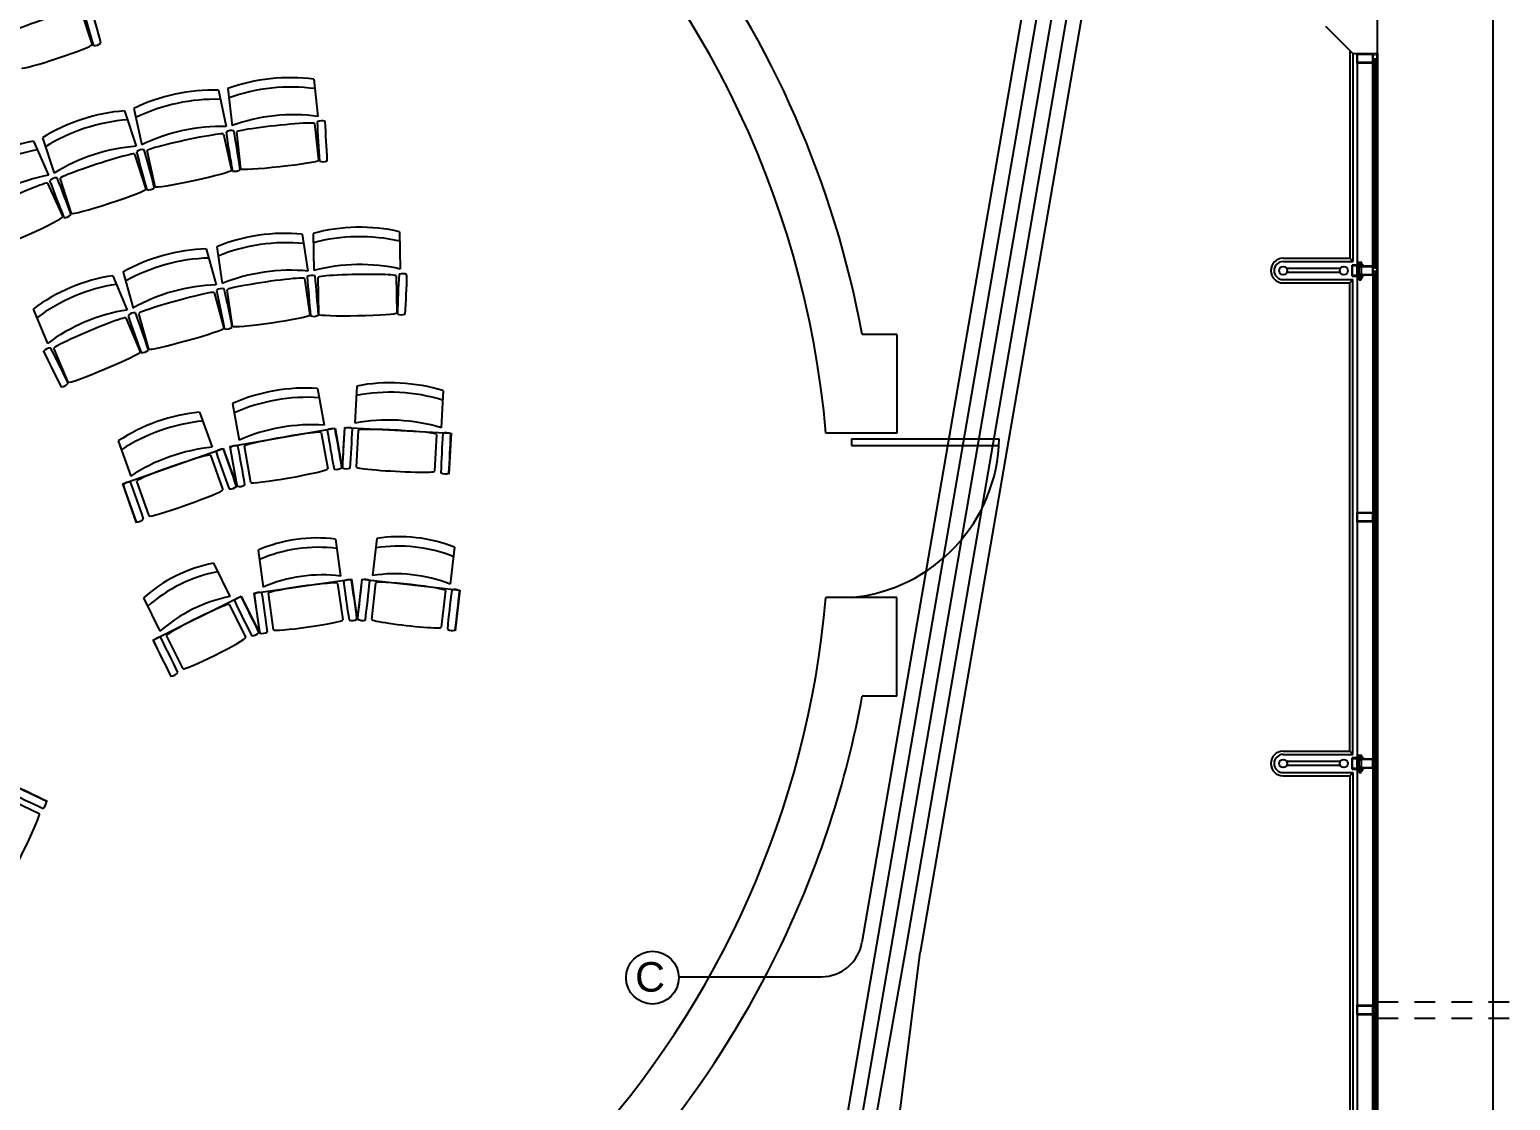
# Model space of a CAD drawing. Extents: x -1592 to 8, y 0 to 418.
# Drawn here: x -1146.07 to -1137.06, y 376.59 to 383.1 of the extents above; entities that cross this region are included whole.
import ezdxf

# ---------------------------------------------------------------- set-up
doc = ezdxf.new("R2010")
doc.units = 0
doc.header["$LTSCALE"] = 0.5
doc.header["$MEASUREMENT"] = 0
doc.linetypes.add('DASHED2', pattern=[0.375, 0.25, -0.125])
for name, color, linetype in [('4', 5, 'CONTINUOUS'), ('butacas', 1, 'CONTINUOUS'), ('edificio', 1, 'CONTINUOUS'), ('SALIDAS', 3, 'CONTINUOUS'), ('vidrio', 6, 'CONTINUOUS')]:
    doc.layers.add(name, color=color, linetype=linetype)
doc.styles.add('SANSSERIF', font='sas_____.pfb')

# ---------------------------------------------------------------- blocks, each defined once
blk = doc.blocks.new('butacas')
at = {"layer": 'butacas'}
for p, q in [((1.1915, 3.078), (1.2624, 2.8645)), ((2.6119, 2.6541), (2.6364, 2.4285)), ((2.0311, 2.5878), (2.0789, 2.366)), ((2.0896, 2.5973), (2.1141, 2.3717)), ((1.4604, 2.4616), (1.5309, 2.246)), ((1.5175, 2.4771), (1.5653, 2.2553)), ((2.6159, 2.3848), (2.6402, 2.1611)), ((0.9058, 2.2769), (0.9984, 2.0698)), ((0.961, 2.2982), (1.0316, 2.0826)), ((2.0631, 2.3204), (2.1105, 2.1005)), ((2.1678, 2.1098), (2.1435, 2.3334)), ((1.5199, 2.199), (1.5899, 1.9852)), ((1.646, 2.0004), (1.5986, 2.2203)), ((0.9923, 2.0219), (1.0841, 1.8164)), ((1.1383, 1.8374), (1.0683, 2.0512)), ((2.608, 1.7163), (2.6123, 1.4894)), ((3.1334, 1.7261), (3.1376, 1.4992)), ((2.022, 1.6349), (2.0547, 1.4104)), ((2.5418, 1.7108), (2.5746, 1.4863)), ((1.957, 1.6212), (2.0177, 1.4026)), ((1.388, 1.4586), (1.4759, 1.2494)), ((1.4508, 1.4804), (1.5116, 1.2619)), ((2.5557, 1.4419), (2.5882, 1.2193)), ((2.6423, 1.2237), (2.6381, 1.4487)), ((3.1133, 1.4575), (3.1174, 1.2326)), ((2.0046, 1.3562), (2.0649, 1.1394)), ((2.118, 1.1506), (2.0855, 1.3733)), ((0.9036, 1.2552), (0.9915, 1.046)), ((1.4687, 1.2017), (1.5558, 0.9943)), ((1.6071, 1.0121), (1.5468, 1.2288)), ((0.9644, 1.0017), (1.0769, 0.7784)), ((1.1177, 0.8103), (1.0306, 1.0177)), ((2.6351, 0.7723), (2.6747, 0.5489)), ((2.8733, 0.7869), (2.8614, 0.5603)), ((3.398, 0.7594), (3.3861, 0.5328)), ((2.1178, 0.6808), (2.1573, 0.4574)), ((1.9172, 0.628), (1.9929, 0.4141)), ((1.4219, 0.4529), (1.4975, 0.239)), ((2.101, 0.4182), (2.741, 0.5314)), ((2.6571, 0.5039), (2.6963, 0.2823)), ((2.741, 0.5314), (2.7846, 0.2853)), ((2.7977, 0.5349), (2.7846, 0.2853)), ((2.7977, 0.5349), (3.4468, 0.5009)), ((2.8725, 0.2932), (2.8843, 0.5178)), ((3.3588, 0.4929), (3.347, 0.2683)), ((3.4468, 0.5009), (3.4337, 0.2512)), ((1.4483, 0.1911), (2.0612, 0.4077)), ((1.9829, 0.3668), (2.0579, 0.1547)), ((2.0612, 0.4077), (2.1445, 0.172)), ((2.101, 0.4182), (2.1445, 0.172)), ((2.2284, 0.1996), (2.1892, 0.4211)), ((1.4483, 0.1911), (1.5317, -0.0446)), ((1.6099, -0.0037), (1.5349, 0.2084)), ((2.7429, -0.1448), (2.7751, -0.3694)), ((2.9947, -0.141), (2.9693, -0.3664)), ((2.2724, -0.2122), (2.3045, -0.4368)), ((3.4671, -0.1941), (3.4418, -0.4195)), ((2.0006, -0.2914), (2.1014, -0.4946)), ((2.2469, -0.4741), (2.8409, -0.389)), ((2.7561, -0.4138), (2.788, -0.6365)), ((2.8409, -0.389), (2.8763, -0.6365)), ((2.9042, -0.388), (2.8763, -0.6365)), ((2.9042, -0.388), (3.5005, -0.455)), ((2.9646, -0.6338), (2.9897, -0.4102)), ((1.5748, -0.5026), (1.6756, -0.7058)), ((1.6325, -0.7593), (2.17, -0.4927)), ((2.17, -0.4927), (2.2811, -0.7167)), ((2.2469, -0.4741), (2.2824, -0.7215)), ((2.3671, -0.6968), (2.3352, -0.474)), ((3.4122, -0.4577), (3.3871, -0.6813)), ((3.5005, -0.455), (3.4726, -0.7035)), ((2.0973, -0.5427), (2.1972, -0.7443)), ((1.6325, -0.7593), (1.7436, -0.9832)), ((1.8163, -0.9332), (1.7164, -0.7316)), ((0.7647, -1.6336), (0.9903, -1.7414)), ((0.7383, -1.7179), (0.9413, -1.8149))]:
    blk.add_line(p, q, dxfattribs=at)
for centre, radius, start, end in [((7.9256, 4.8868), 6.9567, 194.95619, 196.93413), ((-5.4044, 1.0783), 6.9567, 14.95619, 16.93413), ((1.2783, 2.9208), 0.0607, 262.7048, 309.18553), ((2.6592, 2.3411), 0.0607, 69.98581, 116.46653), ((9.5835, 2.667), 6.9567, 182.2372, 184.21514), ((-4.2579, 1.8868), 6.9567, 2.2372, 4.21514), ((2.1107, 2.2814), 0.0607, 75.9451, 122.42582), ((8.9637, 3.3245), 6.9567, 188.19649, 190.17443), ((-4.7219, 1.1115), 6.9567, 8.19649, 10.17443), ((1.5713, 2.1652), 0.0607, 81.90439, 128.38512), ((8.279, 3.9141), 6.9567, 194.15578, 196.13372), ((-5.1029, 0.2922), 6.9567, 14.15578, 16.13372), ((2.1312, 2.1546), 0.0607, 255.9451, 302.42582), ((2.6664, 2.2128), 0.0607, 249.98581, 296.46653), ((1.0469, 1.9935), 0.0607, 87.86369, 134.34441), ((7.5368, 4.4294), 6.9567, 200.11508, 202.09302), ((-5.3967, -0.5623), 6.9567, 20.11508, 22.09302), ((1.6049, 2.0411), 0.0607, 261.90439, 308.38512), ((1.0932, 1.8736), 0.0607, 267.86369, 314.34441), ((2.6007, 1.3998), 0.0607, 71.44592, 117.92664), ((9.5144, 1.9021), 6.9567, 183.69731, 185.67525), ((-4.3026, 0.7695), 6.9567, 3.69731, 5.67525), ((10.0745, 1.0373), 6.9567, 176.45952, 178.43746), ((3.1525, 1.4101), 0.0607, 64.20813, 110.68885), ((-3.7752, 1.6545), 6.9567, 356.45952, 358.43746), ((2.0545, 1.3201), 0.0607, 78.68371, 125.16443), ((8.8499, 2.6894), 6.9567, 190.9351, 192.91304), ((-4.7144, -0.175), 6.9567, 10.9351, 12.91304), ((1.5227, 1.1722), 0.0607, 85.9215, 132.40222), ((8.0915, 3.3868), 6.9567, 198.17289, 200.15083), ((-5.0038, -1.1637), 6.9567, 18.17289, 20.15083), ((2.6112, 1.2717), 0.0607, 251.44592, 297.92664), ((3.1468, 1.2817), 0.0607, 244.20813, 290.68885), ((2.081, 1.1944), 0.0607, 258.68371, 305.16443), ((1.0138, 0.9585), 0.0607, 93.15929, 139.64001), ((7.2512, 3.983), 6.9567, 205.41068, 207.38862), ((-5.1664, -2.1811), 6.9567, 25.41068, 27.38862), ((1.5649, 1.0508), 0.0607, 265.9215, 312.40222), ((1.071, 0.8434), 0.0607, 273.15929, 319.64001), ((2.727, 0.4673), 0.0607, 76.79074, 123.27146), ((9.5639, 1.6114), 6.9567, 189.04213, 191.02007), ((-4.0876, -0.8034), 6.9567, 9.04213, 11.02007), ((9.7383, 0.0456), 6.9567, 176.00738, 177.98533), ((2.8195, 0.473), 0.0607, 63.75599, 110.23672), ((-4.1061, 0.772), 6.9567, 356.00738, 357.98533), ((10.3374, 0.0141), 6.9567, 176.00738, 177.98533), ((3.4186, 0.4415), 0.0607, 63.75599, 110.23672), ((-3.5069, 0.7406), 6.9567, 356.00738, 357.98533), ((2.0578, 0.3422), 0.0607, 86.22956, 132.71028), ((8.6146, 2.592), 6.9567, 198.48095, 200.45889), ((-4.4561, -2.0289), 6.9567, 18.48095, 20.45889), ((2.1362, 0.3628), 0.0607, 76.79074, 123.27146), ((8.9731, 1.5069), 6.9567, 189.04213, 191.02007), ((-4.6784, -0.9079), 6.9567, 9.04213, 11.02007), ((2.7494, 0.3407), 0.0607, 256.79074, 303.27146), ((2.8127, 0.3446), 0.0607, 243.75599, 290.23672), ((1.4922, 0.1422), 0.0607, 86.22956, 132.71028), ((8.0489, 2.392), 6.9567, 198.48095, 200.45889), ((-5.0217, -2.2288), 6.9567, 18.48095, 20.45889), ((2.1585, 0.2362), 0.0607, 256.79074, 303.27146), ((3.4119, 0.3132), 0.0607, 243.75599, 290.23672), ((2.1007, 0.221), 0.0607, 266.22956, 312.71028), ((1.535, 0.021), 0.0607, 266.22956, 312.71028), ((2.8247, -0.4527), 0.0607, 74.91059, 121.39131), ((9.6955, 0.4665), 6.9567, 187.16198, 189.13992), ((-4.0278, -1.4991), 6.9567, 7.16198, 9.13992), ((9.8034, -1.2891), 6.9567, 172.59921, 174.57716), ((2.9223, -0.4512), 0.0607, 60.34782, 106.82855), ((-3.9732, 0.259), 6.9567, 352.59921, 354.57716), ((2.1746, -0.5582), 0.0607, 93.13774, 139.61846), ((8.4132, 2.4639), 6.9567, 205.38913, 207.36707), ((-4.0068, -3.6955), 6.9567, 25.38913, 27.36707), ((2.2803, -0.5306), 0.0607, 74.91059, 121.39131), ((9.1511, 0.3885), 6.9567, 187.16198, 189.13992), ((-4.5723, -1.577), 6.9567, 7.16198, 9.13992), ((10.35, -1.3506), 6.9567, 172.59921, 174.57716), ((3.4688, -0.5126), 0.0607, 60.34782, 106.82855), ((-3.4267, 0.1976), 6.9567, 352.59921, 354.57716), ((2.2317, -0.6734), 0.0607, 273.13774, 319.61846), ((2.2985, -0.6579), 0.0607, 254.91059, 301.39131), ((2.8429, -0.5799), 0.0607, 254.91059, 301.39131), ((2.9079, -0.5789), 0.0607, 240.34782, 286.82855), ((3.4545, -0.6403), 0.0607, 240.34782, 286.82855), ((1.6819, -0.8026), 0.0607, 93.13774, 139.61846), ((7.9204, 2.2196), 6.9567, 205.38913, 207.36707), ((-4.4995, -3.9399), 6.9567, 25.38913, 27.36707), ((1.739, -0.9177), 0.0607, 273.13774, 319.61846), ((3.8551, 4.5444), 6.9567, 243.47234, 245.45028), ((-2.1217, -7.9645), 6.9567, 63.47234, 65.45028), ((0.9247, -1.7378), 0.0607, 311.22095, 357.70167)]:
    blk.add_arc(centre, radius, start, end, dxfattribs=at)
for centre, major_axis, ratio, start_param, end_param in [((0.9779, 3.0071), (0.2136, 0.0709), 0.055531, 0, 3.141593), ((1.0488, 2.7936), (0.2136, 0.0709), 0.055531, 3.141593, 6.283185), ((2.3841, 2.3185), (0.6192, 0.0673), 0.547021, 1.135438, 2.006154), ((2.3903, 2.2614), (0.6192, 0.0673), 0.547021, 1.135438, 2.006154), ((1.8394, 2.2305), (0.6089, 0.1313), 0.547021, 1.135438, 2.006154), ((1.8515, 2.1743), (0.6089, 0.1313), 0.547021, 1.135438, 2.006154), ((1.3068, 2.0863), (0.592, 0.1938), 0.547021, 1.135438, 2.006154), ((2.4087, 2.093), (0.6192, 0.0673), 0.547021, 1.135438, 2.006154), ((1.3247, 2.0317), (0.592, 0.1938), 0.547021, 1.135438, 2.006154), ((1.8872, 2.0087), (0.6089, 0.1313), 0.547021, 1.135438, 2.006154), ((2.3797, 2.3591), (0.2362, 0.0257), 0.05261, 0, 3.141593), ((0.792, 1.8876), (0.5687, 0.2542), 0.547021, 1.135438, 2.006154), ((1.8308, 2.2704), (0.2323, 0.0501), 0.05261, 0, 3.141593), ((0.8155, 1.8351), (0.5687, 0.2542), 0.547021, 1.135438, 2.006154), ((1.3774, 1.8707), (0.592, 0.1938), 0.547021, 1.135438, 2.006154), ((1.2941, 2.1251), (0.2258, 0.0739), 0.05261, 0, 3.141593), ((1.8782, 2.0504), (0.2323, 0.0501), 0.05261, 3.141593, 6.283185), ((2.404, 2.1355), (0.2362, 0.0257), 0.05261, 3.141593, 6.283185), ((0.8846, 1.6805), (0.5687, 0.2542), 0.547021, 1.135438, 2.006154), ((0.7754, 1.9249), (0.2169, 0.097), 0.05261, 0, 3.141593), ((1.3641, 1.9113), (0.2258, 0.0739), 0.05261, 3.141593, 6.283185), ((0.8672, 1.7195), (0.2169, 0.097), 0.05261, 3.141593, 6.283185), ((2.3265, 1.3672), (0.6164, 0.09), 0.547021, 1.135438, 2.006154), ((2.8765, 1.4123), (0.6228, 0.0116), 0.547021, 1.135438, 2.006154), ((2.3348, 1.3103), (0.6164, 0.09), 0.547021, 1.135438, 2.006154), ((2.8775, 1.3548), (0.6228, 0.0116), 0.547021, 1.135438, 2.006154), ((1.7866, 1.2532), (0.6001, 0.1669), 0.547021, 1.135438, 2.006154), ((1.8021, 1.1978), (0.6001, 0.1669), 0.547021, 1.135438, 2.006154), ((2.8807, 1.1854), (0.6228, 0.0116), 0.547021, 1.135438, 2.006154), ((1.2654, 1.0721), (0.5743, 0.2412), 0.547021, 1.135438, 2.006154), ((2.3593, 1.1427), (0.6164, 0.09), 0.547021, 1.135438, 2.006154), ((2.3206, 1.4076), (0.2351, 0.0343), 0.05261, 0, 3.141593), ((2.8757, 1.4531), (0.2376, 0.0044), 0.05261, 0, 3.141593), ((1.2877, 1.0191), (0.5743, 0.2412), 0.547021, 1.135438, 2.006154), ((1.8474, 1.0346), (0.6001, 0.1669), 0.547021, 1.135438, 2.006154), ((1.7757, 1.2925), (0.2289, 0.0637), 0.05261, 0, 3.141593), ((1.3533, 0.8629), (0.5743, 0.2412), 0.547021, 1.135438, 2.006154), ((1.2496, 1.1097), (0.2191, 0.092), 0.05261, 0, 3.141593), ((2.3531, 1.1849), (0.2351, 0.0343), 0.05261, 3.141593, 6.283185), ((2.8799, 1.2281), (0.2376, 0.0044), 0.05261, 3.141593, 6.283185), ((1.836, 1.0757), (0.2289, 0.0637), 0.05261, 3.141593, 6.283185), ((1.3368, 0.9023), (0.2191, 0.092), 0.05261, 3.141593, 6.283185), ((3.1194, 0.4646), (-0.622, 0.0326), 0.547021, 4.277031, 5.147747), ((2.4303, 0.4223), (0.6134, 0.1085), 0.547021, 1.135438, 2.006154), ((2.4403, 0.3657), (0.6134, 0.1085), 0.547021, 1.135438, 2.006154), ((3.1164, 0.4072), (-0.622, 0.0326), 0.547021, 4.277031, 5.147747), ((1.7725, 0.2491), (0.5873, 0.2076), 0.547021, 1.135438, 2.006154), ((1.7917, 0.1949), (0.5873, 0.2076), 0.547021, 1.135438, 2.006154), ((2.4698, 0.1989), (0.6134, 0.1085), 0.547021, 1.135438, 2.006154), ((3.1075, 0.2381), (-0.622, 0.0326), 0.547021, 4.277031, 5.147747), ((2.4232, 0.4625), (0.234, 0.0414), 0.05261, 0, 3.141593), ((3.1216, 0.5054), (-0.2373, 0.0125), 0.05261, 3.141593, 6.283185), ((1.8482, 0.0352), (0.5873, 0.2076), 0.547021, 1.135438, 2.006154), ((1.7589, 0.2876), (0.224, 0.0792), 0.05261, 0, 3.141593), ((2.4624, 0.241), (0.234, 0.0414), 0.05261, 3.141593, 6.283185), ((3.1098, 0.2807), (-0.2373, 0.0125), 0.05261, 0, 3.141593), ((1.8339, 0.0755), (0.224, 0.0792), 0.05261, 3.141593, 6.283185), ((2.5515, -0.4843), (0.5579, 0.0799), 0.604555, 1.135438, 2.006154), ((3.19, -0.5317), (-0.5601, 0.0629), 0.604555, 4.277031, 5.147747), ((3.1964, -0.4745), (-0.5601, 0.0629), 0.604555, 4.277031, 5.147747), ((2.5596, -0.5412), (0.5579, 0.0799), 0.604555, 1.135438, 2.006154), ((1.925, -0.6738), (0.5049, 0.2504), 0.604555, 1.135438, 2.006154), ((1.9505, -0.7253), (0.5049, 0.2504), 0.604555, 1.135438, 2.006154), ((2.5836, -0.7089), (0.5579, 0.0799), 0.604555, 1.135438, 2.006154), ((3.1711, -0.7), (-0.5601, 0.0629), 0.604555, 4.277031, 5.147747), ((2.5457, -0.4439), (0.2105, 0.0301), 0.058796, 0, 3.141593), ((3.201, -0.434), (-0.2113, 0.0237), 0.058796, 3.141593, 6.283185), ((2.0258, -0.877), (0.5049, 0.2504), 0.604555, 1.135438, 2.006154), ((1.9068, -0.6372), (0.1905, 0.0945), 0.058796, 0, 3.141593), ((2.5776, -0.6666), (0.2105, 0.0301), 0.058796, 3.141593, 6.283185), ((3.1758, -0.6576), (-0.2113, 0.0237), 0.058796, 0, 3.141593), ((2.0068, -0.8388), (0.1905, 0.0945), 0.058796, 3.141593, 6.283185), ((0.8496, -2.0067), (0.0917, 0.1918), 0.058796, 3.141593, 6.283185)]:
    blk.add_ellipse(centre, major_axis=major_axis, ratio=ratio, start_param=start_param, end_param=end_param, dxfattribs=at)
blk = doc.blocks.new('apoymuro-cortina')
at = {"layer": 'vidrio', "color": 1, "linetype": 'Continuous'}
for p, q in [((0, 0), (-0.0989, 0)), ((0, -0.0574), (0, 0)), ((-0.125, -0.0006), (-0.125, -0.0568)), ((-0.1193, 0), (-0.1244, 0)), ((-0.1244, -0.0574), (-0.1193, -0.0574)), ((-0.122, -0.0096), (-0.122, -0.0032)), ((-0.122, -0.032), (-0.122, -0.0134)), ((-0.0962, -0.032), (-0.122, -0.032)), ((-0.122, -0.0348), (-0.0962, -0.0348)), ((-0.122, -0.044), (-0.122, -0.0348)), ((-0.122, -0.0542), (-0.122, -0.0478)), ((-0.1213, -0.0026), (-0.1199, -0.0026)), ((-0.1199, -0.0102), (-0.1213, -0.0102)), ((-0.1213, -0.0128), (-0.1193, -0.0128)), ((-0.1193, -0.0447), (-0.1213, -0.0447)), ((-0.1213, -0.0472), (-0.1199, -0.0472)), ((-0.1199, -0.0549), (-0.1213, -0.0549)), ((-0.1199, -0.0026), (-0.1199, -0.0038)), ((-0.1199, -0.0089), (-0.1199, -0.0102)), ((-0.1199, -0.0472), (-0.1199, -0.0485)), ((-0.1199, -0.0536), (-0.1199, -0.0549)), ((-0.1186, -0.0038), (-0.1186, -0.0006)), ((-0.1186, -0.0121), (-0.1186, -0.0089)), ((-0.1186, -0.0485), (-0.1186, -0.0453)), ((-0.1186, -0.0568), (-0.1186, -0.0536)), ((-0.0995, -0.0006), (-0.0995, -0.0038)), ((-0.0995, -0.0089), (-0.0995, -0.0121)), ((-0.0995, -0.0453), (-0.0995, -0.0485)), ((-0.0995, -0.0536), (-0.0995, -0.0568)), ((-0.0989, -0.0128), (-0.0968, -0.0128)), ((-0.0968, -0.0447), (-0.0989, -0.0447)), ((-0.0989, -0.0574), (-0.0938, -0.0574)), ((-0.0982, -0.0026), (-0.0968, -0.0026)), ((-0.0982, -0.0038), (-0.0982, -0.0026)), ((-0.0982, -0.0102), (-0.0982, -0.0089)), ((-0.0968, -0.0102), (-0.0982, -0.0102)), ((-0.0982, -0.0472), (-0.0968, -0.0472)), ((-0.0982, -0.0485), (-0.0982, -0.0472)), ((-0.0982, -0.0549), (-0.0982, -0.0536)), ((-0.0968, -0.0549), (-0.0982, -0.0549)), ((-0.0962, -0.0032), (-0.0962, -0.0096)), ((-0.0962, -0.0134), (-0.0962, -0.032)), ((-0.0962, -0.0348), (-0.0962, -0.044)), ((-0.0962, -0.0478), (-0.0962, -0.0542)), ((-0.0938, -0.0574), (0, -0.0574)), ((-0.0931, -0.0033), (-0.0931, -0.0541)), ((-0.0036, -0.0028), (-0.0926, -0.0028)), ((-0.0926, -0.0546), (-0.0036, -0.0546)), ((-0.0031, -0.0541), (-0.0031, -0.0033))]:
    blk.add_line(p, q, dxfattribs=at)
at = {"layer": 'vidrio', "linetype": 'Continuous'}
for p, q in [((-0.0397, 0.0015), (-0.0397, 0.0051)), ((-0.0397, 0.0051), (0.0307, 0.0051)), ((0.0272, 0.0015), (-0.0397, 0.0015)), ((-0.0318, 0.0056), (-0.0318, 0.0075)), ((-0.0318, 0.0075), (-0.0055, 0.0075)), ((-0.0055, 0.0056), (-0.0318, 0.0056)), ((-0.0087, 0.0103), (-0.0287, 0.0103)), ((-0.0287, 0.0103), (-0.0287, 0.0078)), ((-0.0287, 0.0078), (-0.0087, 0.0078)), ((-0.0283, 0.0111), (-0.0283, 0.0201)), ((-0.026, 0.0207), (-0.0113, 0.0207)), ((-0.0113, 0.0105), (-0.026, 0.0105)), ((-0.0237, 0.0201), (-0.0237, 0.0111)), ((-0.0145, 0.0208), (-0.0228, 0.0208)), ((-0.0137, 0.0111), (-0.0137, 0.0201)), ((-0.009, 0.0201), (-0.009, 0.0111)), ((-0.0087, 0.0078), (-0.0087, 0.0103)), ((-0.0055, 0.0075), (-0.0055, 0.0056)), ((0.0272, -0.0589), (0.0272, 0.0015)), ((0.0307, -0.0625), (0.0307, 0.0051)), ((-0.1052, -0.0438), (-0.1133, -0.0438)), ((-0.0397, -0.0589), (0.0272, -0.0589)), ((-0.0397, -0.0625), (-0.0397, -0.0589)), ((0.0307, -0.0625), (-0.0397, -0.0625)), ((-0.0318, -0.0631), (-0.0318, -0.065)), ((-0.0055, -0.0631), (-0.0318, -0.0631)), ((-0.0318, -0.065), (-0.0055, -0.065)), ((-0.0287, -0.0677), (-0.0287, -0.0652)), ((-0.0287, -0.0652), (-0.0087, -0.0652)), ((-0.0087, -0.0677), (-0.0287, -0.0677)), ((-0.0283, -0.0686), (-0.0283, -0.0775)), ((-0.0113, -0.068), (-0.026, -0.068)), ((-0.026, -0.0782), (-0.0113, -0.0782)), ((-0.0127, -0.0055), (-0.0248, -0.0055)), ((-0.0248, -0.0055), (-0.0248, -0.0516)), ((-0.0248, -0.0516), (-0.0127, -0.0516)), ((-0.0247, -0.083), (-0.0247, -0.0782)), ((-0.0127, -0.0792), (-0.0247, -0.0792)), ((-0.0127, -0.0811), (-0.0247, -0.0811)), ((-0.0247, -0.083), (-0.0237, -0.0839)), ((-0.0127, -0.083), (-0.0247, -0.083)), ((-0.0237, -0.0775), (-0.0237, -0.0686)), ((-0.0136, -0.0839), (-0.0237, -0.0839)), ((-0.0145, -0.0783), (-0.0228, -0.0783)), ((-0.0145, -0.0802), (-0.0228, -0.0802)), ((-0.0145, -0.0821), (-0.0228, -0.0821)), ((-0.0187, -0.0838), (-0.0187, -0.0839)), ((-0.0137, -0.0686), (-0.0137, -0.0775)), ((-0.0127, -0.083), (-0.0136, -0.0839)), ((-0.0127, -0.0516), (-0.0127, -0.0055)), ((-0.0127, -0.083), (-0.0127, -0.0782)), ((-0.009, -0.0775), (-0.009, -0.0686)), ((-0.0087, -0.0652), (-0.0087, -0.0677)), ((-0.0055, -0.065), (-0.0055, -0.0631))]:
    blk.add_line(p, q, dxfattribs=at)
at = {"layer": 'vidrio', "color": 1, "linetype": 'Continuous', "extrusion": (0, 0, -1)}
for centre, major_axis, start_param, end_param in [((-0.0989, -0.0006), (0.000451, -0.000451), 2.356194, 3.926991), ((-0.1244, -0.0006), (0.000451, -0.000451), 2.356194, 3.926991), ((-0.1244, -0.0568), (0.000451, 0.000451), 2.356194, 3.926991), ((-0.1213, -0.0032), (0.000451, -0.000451), 2.356194, 3.926991), ((-0.1213, -0.0096), (0.000451, 0.000451), 2.356194, 3.926991), ((-0.1213, -0.0134), (0.000451, -0.000451), 2.356194, 3.926991), ((-0.1213, -0.044), (0.000451, 0.000451), 2.356194, 3.926991), ((-0.1213, -0.0478), (0.000451, -0.000451), 2.356194, 3.926991), ((-0.1213, -0.0542), (0.000451, 0.000451), 2.356194, 3.926991), ((-0.1193, -0.0038), (0.000451, 0.000451), 2.356194, 3.926991), ((-0.1193, -0.0089), (0.000451, -0.000451), 2.356194, 3.926991), ((-0.1193, -0.0485), (0.000451, 0.000451), 2.356194, 3.926991), ((-0.1193, -0.0536), (0.000451, -0.000451), 2.356194, 3.926991), ((-0.1193, -0.0006), (0.000451, -0.000451), 3.926991, 5.497787), ((-0.1193, -0.0038), (0.000451, -0.000451), -0.785398, 0.785398), ((-0.1193, -0.0089), (0.000451, -0.000451), 3.926991, 5.497787), ((-0.1193, -0.0121), (0.000451, -0.000451), -0.785398, 0.785398), ((-0.1193, -0.0453), (0.000451, -0.000451), 3.926991, 5.497787), ((-0.1193, -0.0485), (0.000451, -0.000451), -0.785398, 0.785398), ((-0.1193, -0.0536), (0.000451, -0.000451), 3.926991, 5.497787), ((-0.1193, -0.0568), (0.000451, -0.000451), -0.785398, 0.785398), ((-0.0989, -0.0038), (0.000451, 0.000451), 2.356194, 3.926991), ((-0.0989, -0.0089), (0.000451, -0.000451), 2.356194, 3.926991), ((-0.0989, -0.0121), (0.000451, 0.000451), 2.356194, 3.926991), ((-0.0989, -0.0453), (0.000451, -0.000451), 2.356194, 3.926991), ((-0.0989, -0.0485), (0.000451, 0.000451), 2.356194, 3.926991), ((-0.0989, -0.0536), (0.000451, -0.000451), 2.356194, 3.926991), ((-0.0989, -0.0568), (0.000451, 0.000451), 2.356194, 3.926991), ((-0.0989, -0.0038), (0.000451, -0.000451), -0.785398, 0.785398), ((-0.0989, -0.0089), (0.000451, -0.000451), 3.926991, 5.497787), ((-0.0989, -0.0485), (0.000451, -0.000451), -0.785398, 0.785398), ((-0.0989, -0.0536), (0.000451, -0.000451), 3.926991, 5.497787), ((-0.0968, -0.0032), (0.000451, 0.000451), 5.497787, 7.068583), ((-0.0968, -0.0096), (0.000451, -0.000451), -0.785398, 0.785398), ((-0.0968, -0.0134), (0.000451, -0.000451), 3.926991, 5.497787), ((-0.0968, -0.044), (0.000451, -0.000451), -0.785398, 0.785398), ((-0.0968, -0.0478), (0.000451, 0.000451), 5.497787, 7.068583), ((-0.0926, -0.0033), (0.000361, 0.000361), 3.926991, 5.497787), ((-0.0926, -0.0541), (0.000361, 0.000361), 2.356194, 3.926991)]:
    blk.add_ellipse(centre, major_axis=major_axis, ratio=1, start_param=start_param, end_param=end_param, dxfattribs=at)
at = {"layer": 'vidrio', "linetype": 'Continuous', "extrusion": (0, 0, -1)}
for centre, major_axis, start_param, end_param in [((-0.026, 0.0161), (0.00325, -0.00325), 3.399063, 4.454918), ((-0.026, 0.0151), (0.00325, -0.00325), 0.257471, 1.313326), ((-0.0187, 0.0004), (0.0144, -0.0144), 3.678281, 4.175701), ((-0.0187, 0.0309), (0.0144, 0.0144), 2.107484, 2.604904), ((-0.0113, 0.0161), (0.00325, -0.00325), 3.399063, 4.454918), ((-0.0113, 0.0151), (0.00325, -0.00325), 0.257471, 1.313326), ((-0.026, -0.0726), (0.00325, 0.00325), 4.96986, 6.025715), ((-0.026, -0.0736), (0.00325, 0.00325), 1.828267, 2.884122), ((-0.0187, -0.0883), (0.0144, 0.0144), 5.249077, 5.746497), ((-0.0187, -0.0578), (0.0144, -0.0144), 0.536688, 1.034108), ((-0.0113, -0.0726), (0.00325, 0.00325), 4.96986, 6.025715), ((-0.0113, -0.0736), (0.00325, 0.00325), 1.828267, 2.884122)]:
    blk.add_ellipse(centre, major_axis=major_axis, ratio=1, start_param=start_param, end_param=end_param, dxfattribs=at)
at = {"layer": 'vidrio', "color": 5, "linetype": 'Continuous', "extrusion": (0, 0, -1)}
for centre, major_axis, start_param, end_param in [((-0.0036, -0.0033), (0.000361, -0.000361), 3.926991, 5.497787), ((-0.0036, -0.0541), (0.000361, 0.000361), 0.785398, 2.356194)]:
    blk.add_ellipse(centre, major_axis=major_axis, ratio=1, start_param=start_param, end_param=end_param, dxfattribs=at)

msp = doc.modelspace()

# ---------------------------------------------------------------- linework, layer by layer
at = {"layer": '4'}
msp.add_circle((-1142.2772, 377.3328), 0.1604, dxfattribs=at)
at = {"layer": 'edificio', "color": 1}
for p, q in [((-1137.1642, 385.9983), (-1137.1642, 373.811)), ((-1138.0916, 381.6488), (-1138.4176, 381.6488)), ((-1138.0916, 381.6238), (-1138.4176, 381.6238)), ((-1138.0916, 378.6488), (-1138.4176, 378.6488)), ((-1138.0916, 378.6238), (-1138.4176, 378.6238))]:
    msp.add_line(p, q, dxfattribs=at)
at = {"layer": 'edificio'}
for p, q in [((-1137.8642, 382.9572), (-1137.8642, 385.7083)), ((-1138.0142, 382.9572), (-1138.1788, 383.1218)), ((-1138.0142, 382.9572), (-1137.8642, 382.9572)), ((-1138.0142, 382.9572), (-1137.8642, 382.9572)), ((-1137.9892, 382.9572), (-1137.9892, 374.1528)), ((-1140.7892, 381.2467), (-1140.7892, 380.6467)), ((-1140.7892, 379.0467), (-1140.7892, 379.6467))]:
    msp.add_line(p, q, dxfattribs=at)
at = {"layer": 'edificio', "color": 6}
for p, q in [((-1138.0342, 382.9772), (-1138.0342, 381.7113)), ((-1138.0142, 382.9572), (-1138.0142, 381.6913)), ((-1137.8642, 382.9572), (-1137.8642, 374.1009)), ((-1138.4392, 381.7113), (-1138.0342, 381.7113)), ((-1138.0142, 381.6913), (-1138.0342, 381.7113)), ((-1138.4392, 381.6913), (-1138.0142, 381.6913)), ((-1137.8759, 381.6514), (-1137.884, 381.6514)), ((-1138.4392, 381.5813), (-1138.0142, 381.5813)), ((-1138.4392, 381.5613), (-1138.0342, 381.5613)), ((-1138.0142, 381.5813), (-1138.0342, 381.5613)), ((-1138.0342, 378.7113), (-1138.0342, 381.5613)), ((-1138.0142, 378.6913), (-1138.0142, 381.5813)), ((-1137.8759, 380.1423), (-1137.884, 380.1423)), ((-1138.4392, 378.7113), (-1138.0342, 378.7113)), ((-1138.4392, 378.6913), (-1138.0142, 378.6913)), ((-1138.0142, 378.6913), (-1138.0342, 378.7113)), ((-1137.8759, 378.6423), (-1137.884, 378.6423)), ((-1138.4392, 378.5813), (-1138.0142, 378.5813)), ((-1138.4392, 378.5613), (-1138.0342, 378.5613)), ((-1138.0142, 378.5813), (-1138.0342, 378.5613)), ((-1138.0342, 378.5613), (-1138.0342, 375.7113)), ((-1138.0142, 378.5813), (-1138.0142, 375.6913)), ((-1137.893, 377.1108), (-1137.893, 377.1102)), ((-1137.8759, 377.1423), (-1137.884, 377.1423))]:
    msp.add_line(p, q, dxfattribs=at)
at = {"layer": 'edificio', "color": 1, "linetype": 'Continuous'}
for p, q in [((-1137.9892, 382.8997), (-1137.9892, 382.9572)), ((-1137.9892, 382.9572), (-1137.8903, 382.9572)), ((-1137.8897, 382.9565), (-1137.8897, 382.9533)), ((-1137.8706, 382.9533), (-1137.8706, 382.9565)), ((-1137.8699, 382.9572), (-1137.8648, 382.9572)), ((-1137.8642, 382.9565), (-1137.8642, 382.9004)), ((-1137.8954, 382.8997), (-1137.9892, 382.8997)), ((-1137.9861, 382.9031), (-1137.9861, 382.9538)), ((-1137.9856, 382.9544), (-1137.8966, 382.9544)), ((-1137.8966, 382.9026), (-1137.9856, 382.9026)), ((-1137.8961, 382.9538), (-1137.8961, 382.9031)), ((-1137.8903, 382.8997), (-1137.8954, 382.8997)), ((-1137.893, 382.954), (-1137.893, 382.9476)), ((-1137.893, 382.9438), (-1137.893, 382.9251)), ((-1137.893, 382.9251), (-1137.8672, 382.9251)), ((-1137.8672, 382.9223), (-1137.893, 382.9223)), ((-1137.893, 382.9223), (-1137.893, 382.9131)), ((-1137.893, 382.9093), (-1137.893, 382.9029)), ((-1137.891, 382.9546), (-1137.8924, 382.9546)), ((-1137.8924, 382.947), (-1137.891, 382.947)), ((-1137.8903, 382.9444), (-1137.8924, 382.9444)), ((-1137.8924, 382.9125), (-1137.8903, 382.9125)), ((-1137.891, 382.91), (-1137.8924, 382.91)), ((-1137.8924, 382.9023), (-1137.891, 382.9023)), ((-1137.891, 382.9533), (-1137.891, 382.9546)), ((-1137.891, 382.947), (-1137.891, 382.9482)), ((-1137.891, 382.9087), (-1137.891, 382.91)), ((-1137.891, 382.9023), (-1137.891, 382.9036)), ((-1137.8897, 382.9482), (-1137.8897, 382.945)), ((-1137.8897, 382.9119), (-1137.8897, 382.9087)), ((-1137.8897, 382.9036), (-1137.8897, 382.9004)), ((-1137.8706, 382.945), (-1137.8706, 382.9482)), ((-1137.8706, 382.9087), (-1137.8706, 382.9119)), ((-1137.8706, 382.9004), (-1137.8706, 382.9036)), ((-1137.8679, 382.9444), (-1137.8699, 382.9444)), ((-1137.8699, 382.9125), (-1137.8679, 382.9125)), ((-1137.8648, 382.8997), (-1137.8699, 382.8997)), ((-1137.8679, 382.9546), (-1137.8693, 382.9546)), ((-1137.8693, 382.9546), (-1137.8693, 382.9533)), ((-1137.8693, 382.9482), (-1137.8693, 382.947)), ((-1137.8693, 382.947), (-1137.8679, 382.947)), ((-1137.8679, 382.91), (-1137.8693, 382.91)), ((-1137.8693, 382.91), (-1137.8693, 382.9087)), ((-1137.8693, 382.9036), (-1137.8693, 382.9023)), ((-1137.8693, 382.9023), (-1137.8679, 382.9023)), ((-1137.8672, 382.9476), (-1137.8672, 382.954)), ((-1137.8672, 382.9251), (-1137.8672, 382.9438)), ((-1137.8672, 382.9131), (-1137.8672, 382.9223)), ((-1137.8672, 382.9029), (-1137.8672, 382.9093)), ((-1137.9892, 380.1076), (-1137.9892, 380.165)), ((-1137.9892, 380.165), (-1137.8903, 380.165)), ((-1137.8897, 380.1644), (-1137.8897, 380.1612)), ((-1137.8706, 380.1612), (-1137.8706, 380.1644)), ((-1137.8699, 380.165), (-1137.8648, 380.165)), ((-1137.8642, 380.1644), (-1137.8642, 380.1083)), ((-1137.8954, 380.1076), (-1137.9892, 380.1076)), ((-1137.9861, 380.111), (-1137.9861, 380.1617)), ((-1137.9856, 380.1622), (-1137.8966, 380.1622)), ((-1137.8966, 380.1104), (-1137.9856, 380.1104)), ((-1137.8961, 380.1617), (-1137.8961, 380.111)), ((-1137.8903, 380.1076), (-1137.8954, 380.1076)), ((-1137.893, 380.1619), (-1137.893, 380.1555)), ((-1137.893, 380.1517), (-1137.893, 380.133)), ((-1137.893, 380.133), (-1137.8672, 380.133)), ((-1137.8672, 380.1302), (-1137.893, 380.1302)), ((-1137.893, 380.1302), (-1137.893, 380.121)), ((-1137.893, 380.1172), (-1137.893, 380.1108)), ((-1137.891, 380.1625), (-1137.8924, 380.1625)), ((-1137.8924, 380.1548), (-1137.891, 380.1548)), ((-1137.8903, 380.1523), (-1137.8924, 380.1523)), ((-1137.8924, 380.1204), (-1137.8903, 380.1204)), ((-1137.891, 380.1178), (-1137.8924, 380.1178)), ((-1137.8924, 380.1102), (-1137.891, 380.1102)), ((-1137.891, 380.1612), (-1137.891, 380.1625)), ((-1137.891, 380.1548), (-1137.891, 380.1561)), ((-1137.891, 380.1166), (-1137.891, 380.1178)), ((-1137.891, 380.1102), (-1137.891, 380.1115)), ((-1137.8897, 380.1561), (-1137.8897, 380.1529)), ((-1137.8897, 380.1198), (-1137.8897, 380.1166)), ((-1137.8897, 380.1115), (-1137.8897, 380.1083)), ((-1137.8706, 380.1529), (-1137.8706, 380.1561)), ((-1137.8706, 380.1166), (-1137.8706, 380.1198)), ((-1137.8706, 380.1083), (-1137.8706, 380.1115)), ((-1137.8679, 380.1523), (-1137.8699, 380.1523)), ((-1137.8699, 380.1204), (-1137.8679, 380.1204)), ((-1137.8648, 380.1076), (-1137.8699, 380.1076)), ((-1137.8679, 380.1625), (-1137.8693, 380.1625)), ((-1137.8693, 380.1625), (-1137.8693, 380.1612)), ((-1137.8693, 380.1561), (-1137.8693, 380.1548)), ((-1137.8693, 380.1548), (-1137.8679, 380.1548)), ((-1137.8679, 380.1178), (-1137.8693, 380.1178)), ((-1137.8693, 380.1178), (-1137.8693, 380.1166)), ((-1137.8693, 380.1115), (-1137.8693, 380.1102)), ((-1137.8693, 380.1102), (-1137.8679, 380.1102)), ((-1137.8672, 380.1555), (-1137.8672, 380.1619)), ((-1137.8672, 380.133), (-1137.8672, 380.1517)), ((-1137.8672, 380.121), (-1137.8672, 380.1302)), ((-1137.8672, 380.1108), (-1137.8672, 380.1172)), ((-1137.9892, 377.1076), (-1137.9892, 377.165)), ((-1137.9892, 377.165), (-1137.8903, 377.165)), ((-1137.8954, 377.1076), (-1137.9892, 377.1076)), ((-1137.9861, 377.111), (-1137.9861, 377.1617)), ((-1137.9856, 377.1622), (-1137.8966, 377.1622)), ((-1137.8966, 377.1104), (-1137.9856, 377.1104)), ((-1137.8961, 377.1617), (-1137.8961, 377.111)), ((-1137.8903, 377.1076), (-1137.8954, 377.1076)), ((-1137.893, 377.1619), (-1137.893, 377.1555)), ((-1137.893, 377.1517), (-1137.893, 377.133)), ((-1137.893, 377.133), (-1137.8672, 377.133)), ((-1137.8672, 377.1302), (-1137.893, 377.1302)), ((-1137.893, 377.1302), (-1137.893, 377.121)), ((-1137.893, 377.1172), (-1137.893, 377.1108)), ((-1137.891, 377.1625), (-1137.8924, 377.1625)), ((-1137.8924, 377.1548), (-1137.891, 377.1548)), ((-1137.8903, 377.1523), (-1137.8924, 377.1523)), ((-1137.8924, 377.1204), (-1137.8903, 377.1204)), ((-1137.891, 377.1178), (-1137.8924, 377.1178)), ((-1137.8924, 377.1102), (-1137.891, 377.1102)), ((-1137.891, 377.1612), (-1137.891, 377.1625)), ((-1137.891, 377.1548), (-1137.891, 377.1561)), ((-1137.891, 377.1166), (-1137.891, 377.1178)), ((-1137.891, 377.1102), (-1137.891, 377.1115)), ((-1137.8897, 377.1644), (-1137.8897, 377.1612)), ((-1137.8897, 377.1561), (-1137.8897, 377.1529)), ((-1137.8897, 377.1198), (-1137.8897, 377.1166)), ((-1137.8897, 377.1115), (-1137.8897, 377.1083)), ((-1137.8706, 377.1612), (-1137.8706, 377.1644)), ((-1137.8706, 377.1529), (-1137.8706, 377.1561)), ((-1137.8706, 377.1166), (-1137.8706, 377.1198)), ((-1137.8706, 377.1083), (-1137.8706, 377.1115)), ((-1137.8699, 377.165), (-1137.8648, 377.165)), ((-1137.8679, 377.1523), (-1137.8699, 377.1523)), ((-1137.8699, 377.1204), (-1137.8679, 377.1204)), ((-1137.8648, 377.1076), (-1137.8699, 377.1076)), ((-1137.8679, 377.1625), (-1137.8693, 377.1625)), ((-1137.8693, 377.1625), (-1137.8693, 377.1612)), ((-1137.8693, 377.1561), (-1137.8693, 377.1548)), ((-1137.8693, 377.1548), (-1137.8679, 377.1548)), ((-1137.8679, 377.1178), (-1137.8693, 377.1178)), ((-1137.8693, 377.1178), (-1137.8693, 377.1166)), ((-1137.8693, 377.1115), (-1137.8693, 377.1102)), ((-1137.8693, 377.1102), (-1137.8679, 377.1102)), ((-1137.8672, 377.1555), (-1137.8672, 377.1619)), ((-1137.8672, 377.133), (-1137.8672, 377.1517)), ((-1137.8672, 377.121), (-1137.8672, 377.1302)), ((-1137.8672, 377.1108), (-1137.8672, 377.1172)), ((-1137.8642, 377.1644), (-1137.8642, 377.1083))]:
    msp.add_line(p, q, dxfattribs=at)
at = {"layer": 'edificio', "linetype": 'Continuous'}
for p, q in [((-1137.8933, 381.665), (-1137.8929, 382.8997)), ((-1137.884, 382.9134), (-1137.8759, 382.9134)), ((-1137.884, 381.6514), (-1137.884, 382.9134)), ((-1137.8799, 381.6514), (-1137.8799, 382.9134)), ((-1137.8759, 381.6514), (-1137.8759, 382.9134)), ((-1137.8933, 381.6076), (-1137.8933, 380.165)), ((-1137.884, 381.6213), (-1137.884, 380.1423)), ((-1137.8799, 381.6213), (-1137.8799, 380.1423)), ((-1137.8759, 381.6213), (-1137.8759, 380.1423)), ((-1137.8933, 380.1076), (-1137.8933, 378.665)), ((-1137.884, 380.1213), (-1137.8759, 380.1213)), ((-1137.884, 380.1213), (-1137.884, 378.6423)), ((-1137.8799, 380.1213), (-1137.8799, 378.6423)), ((-1137.8759, 380.1213), (-1137.8759, 378.6423)), ((-1137.8933, 378.6076), (-1137.8933, 377.165)), ((-1137.884, 378.6213), (-1137.884, 377.1423)), ((-1137.8799, 378.6213), (-1137.8799, 377.1423)), ((-1137.8759, 378.6213), (-1137.8759, 377.1423)), ((-1137.8933, 375.665), (-1137.8933, 377.1076)), ((-1137.884, 375.6425), (-1137.884, 377.1214)), ((-1137.884, 377.1213), (-1137.8759, 377.1213)), ((-1137.8799, 375.6425), (-1137.8799, 377.1214)), ((-1137.8759, 375.6425), (-1137.8759, 377.1214))]:
    msp.add_line(p, q, dxfattribs=at)
at = {"layer": 'edificio', "ltscale": 0.75}
for p, q in [((-1140.7892, 381.2467), (-1141.0005, 381.2467)), ((-1140.7892, 380.6467), (-1141.2214, 380.6467)), ((-1140.7892, 379.6467), (-1141.2214, 379.6467)), ((-1140.7892, 379.0467), (-1141.0005, 379.0467))]:
    msp.add_line(p, q, dxfattribs=at)
at = {"layer": 'edificio', "ltscale": 0.1}
for p, q in [((-1141.0668, 380.6125), (-1141.0668, 380.5725)), ((-1141.0668, 380.6125), (-1141.0668, 380.5725)), ((-1141.0668, 380.6125), (-1140.1668, 380.6125)), ((-1141.0668, 380.5725), (-1140.1668, 380.5725))]:
    msp.add_line(p, q, dxfattribs=at)
at = {"layer": 'edificio', "linetype": 'DASHED2'}
for p, q in [((-1137.8642, 377.1863), (-1133.7892, 377.1863)), ((-1137.8642, 377.0863), (-1133.7892, 377.0863))]:
    msp.add_line(p, q, dxfattribs=at)
at = {"layer": 'edificio', "color": 1}
for centre in [(-1138.4392, 381.6363), (-1138.0699, 381.6363), (-1138.4392, 378.6363), (-1138.0699, 378.6363)]:
    msp.add_circle(centre, 0.025, dxfattribs=at)
at = {"layer": 'edificio', "ltscale": 0.75}
for radius, start, end in [(5.75, 4.98854, 175.01146), (6.05, 10.47568, 62.80541), (5.75, 280.01541, 355.01146), (6.05, 334.30389, 349.52432), (6.05, 285.33504, 334.30389)]:
    msp.add_arc((-1146.9496, 380.1467), radius, start, end, dxfattribs=at)
at = {"layer": 'edificio', "color": 6}
for centre, radius in [((-1138.4392, 381.6363), 0.075), ((-1138.4392, 381.6363), 0.055), ((-1138.4392, 378.6363), 0.075), ((-1138.4392, 378.6363), 0.055)]:
    msp.add_arc(centre, radius, 90, 270, dxfattribs=at)
at = {"layer": 'edificio', "ltscale": 0.1}
msp.add_arc((-1141.1577, 380.6337), 0.9911, 275.26111, 358.77742, dxfattribs=at)
at = {"layer": 'edificio', "color": 1, "linetype": 'Continuous'}
for centre, major_axis, start_param, end_param in [((-1137.8903, 382.9565), (-0.000451, -0.000451), 2.356194, 3.926991), ((-1137.8699, 382.9565), (-0.000451, -0.000451), 3.926991, 5.497787), ((-1137.8648, 382.9565), (-0.000451, -0.000451), 2.356194, 3.926991), ((-1137.8966, 382.9538), (-0.000361, 0.000361), 3.926991, 5.497787), ((-1137.8966, 382.9031), (-0.000361, 0.000361), 2.356194, 3.926991), ((-1137.8924, 382.954), (-0.000451, 0.000451), 5.497787, 7.068583), ((-1137.8924, 382.9476), (-0.000451, -0.000451), -0.785398, 0.785398), ((-1137.8924, 382.9438), (-0.000451, -0.000451), 3.926991, 5.497787), ((-1137.8924, 382.9131), (-0.000451, -0.000451), -0.785398, 0.785398), ((-1137.8924, 382.9093), (-0.000451, 0.000451), 5.497787, 7.068583), ((-1137.8903, 382.9533), (-0.000451, -0.000451), -0.785398, 0.785398), ((-1137.8903, 382.9482), (-0.000451, -0.000451), 3.926991, 5.497787), ((-1137.8903, 382.9087), (-0.000451, -0.000451), -0.785398, 0.785398), ((-1137.8903, 382.9036), (-0.000451, -0.000451), 3.926991, 5.497787), ((-1137.8903, 382.9533), (-0.000451, 0.000451), 2.356194, 3.926991), ((-1137.8903, 382.9482), (-0.000451, -0.000451), 2.356194, 3.926991), ((-1137.8903, 382.945), (-0.000451, 0.000451), 2.356194, 3.926991), ((-1137.8903, 382.9119), (-0.000451, -0.000451), 2.356194, 3.926991), ((-1137.8903, 382.9087), (-0.000451, 0.000451), 2.356194, 3.926991), ((-1137.8903, 382.9036), (-0.000451, -0.000451), 2.356194, 3.926991), ((-1137.8903, 382.9004), (-0.000451, 0.000451), 2.356194, 3.926991), ((-1137.8699, 382.9533), (-0.000451, -0.000451), -0.785398, 0.785398), ((-1137.8699, 382.9482), (-0.000451, -0.000451), 3.926991, 5.497787), ((-1137.8699, 382.945), (-0.000451, -0.000451), -0.785398, 0.785398), ((-1137.8699, 382.9119), (-0.000451, -0.000451), 3.926991, 5.497787), ((-1137.8699, 382.9087), (-0.000451, -0.000451), -0.785398, 0.785398), ((-1137.8699, 382.9036), (-0.000451, -0.000451), 3.926991, 5.497787), ((-1137.8699, 382.9004), (-0.000451, -0.000451), -0.785398, 0.785398), ((-1137.8699, 382.9533), (-0.000451, 0.000451), 2.356194, 3.926991), ((-1137.8699, 382.9482), (-0.000451, -0.000451), 2.356194, 3.926991), ((-1137.8699, 382.9087), (-0.000451, 0.000451), 2.356194, 3.926991), ((-1137.8699, 382.9036), (-0.000451, -0.000451), 2.356194, 3.926991), ((-1137.8679, 382.954), (-0.000451, -0.000451), 2.356194, 3.926991), ((-1137.8679, 382.9476), (-0.000451, 0.000451), 2.356194, 3.926991), ((-1137.8679, 382.9438), (-0.000451, -0.000451), 2.356194, 3.926991), ((-1137.8679, 382.9131), (-0.000451, 0.000451), 2.356194, 3.926991), ((-1137.8679, 382.9093), (-0.000451, -0.000451), 2.356194, 3.926991), ((-1137.8679, 382.9029), (-0.000451, 0.000451), 2.356194, 3.926991), ((-1137.8648, 382.9004), (-0.000451, 0.000451), 2.356194, 3.926991), ((-1137.8903, 380.1644), (-0.000451, -0.000451), 2.356194, 3.926991), ((-1137.8699, 380.1644), (-0.000451, -0.000451), 3.926991, 5.497787), ((-1137.8648, 380.1644), (-0.000451, -0.000451), 2.356194, 3.926991), ((-1137.8966, 380.1617), (-0.000361, 0.000361), 3.926991, 5.497787), ((-1137.8966, 380.111), (-0.000361, 0.000361), 2.356194, 3.926991), ((-1137.8924, 380.1619), (-0.000451, 0.000451), 5.497787, 7.068583), ((-1137.8924, 380.1555), (-0.000451, -0.000451), -0.785398, 0.785398), ((-1137.8924, 380.1517), (-0.000451, -0.000451), 3.926991, 5.497787), ((-1137.8924, 380.121), (-0.000451, -0.000451), -0.785398, 0.785398), ((-1137.8924, 380.1172), (-0.000451, 0.000451), 5.497787, 7.068583), ((-1137.8903, 380.1612), (-0.000451, -0.000451), -0.785398, 0.785398), ((-1137.8903, 380.1561), (-0.000451, -0.000451), 3.926991, 5.497787), ((-1137.8903, 380.1166), (-0.000451, -0.000451), -0.785398, 0.785398), ((-1137.8903, 380.1115), (-0.000451, -0.000451), 3.926991, 5.497787), ((-1137.8903, 380.1612), (-0.000451, 0.000451), 2.356194, 3.926991), ((-1137.8903, 380.1561), (-0.000451, -0.000451), 2.356194, 3.926991), ((-1137.8903, 380.1529), (-0.000451, 0.000451), 2.356194, 3.926991), ((-1137.8903, 380.1198), (-0.000451, -0.000451), 2.356194, 3.926991), ((-1137.8903, 380.1166), (-0.000451, 0.000451), 2.356194, 3.926991), ((-1137.8903, 380.1115), (-0.000451, -0.000451), 2.356194, 3.926991), ((-1137.8903, 380.1083), (-0.000451, 0.000451), 2.356194, 3.926991), ((-1137.8699, 380.1612), (-0.000451, -0.000451), -0.785398, 0.785398), ((-1137.8699, 380.1561), (-0.000451, -0.000451), 3.926991, 5.497787), ((-1137.8699, 380.1529), (-0.000451, -0.000451), -0.785398, 0.785398), ((-1137.8699, 380.1198), (-0.000451, -0.000451), 3.926991, 5.497787), ((-1137.8699, 380.1166), (-0.000451, -0.000451), -0.785398, 0.785398), ((-1137.8699, 380.1115), (-0.000451, -0.000451), 3.926991, 5.497787), ((-1137.8699, 380.1083), (-0.000451, -0.000451), -0.785398, 0.785398), ((-1137.8699, 380.1612), (-0.000451, 0.000451), 2.356194, 3.926991), ((-1137.8699, 380.1561), (-0.000451, -0.000451), 2.356194, 3.926991), ((-1137.8699, 380.1166), (-0.000451, 0.000451), 2.356194, 3.926991), ((-1137.8699, 380.1115), (-0.000451, -0.000451), 2.356194, 3.926991), ((-1137.8679, 380.1619), (-0.000451, -0.000451), 2.356194, 3.926991), ((-1137.8679, 380.1555), (-0.000451, 0.000451), 2.356194, 3.926991), ((-1137.8679, 380.1517), (-0.000451, -0.000451), 2.356194, 3.926991), ((-1137.8679, 380.121), (-0.000451, 0.000451), 2.356194, 3.926991), ((-1137.8679, 380.1172), (-0.000451, -0.000451), 2.356194, 3.926991), ((-1137.8679, 380.1108), (-0.000451, 0.000451), 2.356194, 3.926991), ((-1137.8648, 380.1083), (-0.000451, 0.000451), 2.356194, 3.926991), ((-1137.8966, 377.1617), (-0.000361, 0.000361), 3.926991, 5.497787), ((-1137.8966, 377.111), (-0.000361, 0.000361), 2.356194, 3.926991), ((-1137.8924, 377.1619), (-0.000451, 0.000451), 5.497787, 7.068583), ((-1137.8924, 377.1555), (-0.000451, -0.000451), -0.785398, 0.785398), ((-1137.8924, 377.1517), (-0.000451, -0.000451), 3.926991, 5.497787), ((-1137.8924, 377.121), (-0.000451, -0.000451), -0.785398, 0.785398), ((-1137.8924, 377.1172), (-0.000451, 0.000451), 5.497787, 7.068583), ((-1137.8903, 377.1612), (-0.000451, -0.000451), -0.785398, 0.785398), ((-1137.8903, 377.1561), (-0.000451, -0.000451), 3.926991, 5.497787), ((-1137.8903, 377.1166), (-0.000451, -0.000451), -0.785398, 0.785398), ((-1137.8903, 377.1115), (-0.000451, -0.000451), 3.926991, 5.497787), ((-1137.8903, 377.1644), (-0.000451, -0.000451), 2.356194, 3.926991), ((-1137.8903, 377.1612), (-0.000451, 0.000451), 2.356194, 3.926991), ((-1137.8903, 377.1561), (-0.000451, -0.000451), 2.356194, 3.926991), ((-1137.8903, 377.1529), (-0.000451, 0.000451), 2.356194, 3.926991), ((-1137.8903, 377.1198), (-0.000451, -0.000451), 2.356194, 3.926991), ((-1137.8903, 377.1166), (-0.000451, 0.000451), 2.356194, 3.926991), ((-1137.8903, 377.1115), (-0.000451, -0.000451), 2.356194, 3.926991), ((-1137.8903, 377.1083), (-0.000451, 0.000451), 2.356194, 3.926991), ((-1137.8699, 377.1644), (-0.000451, -0.000451), 3.926991, 5.497787), ((-1137.8699, 377.1612), (-0.000451, -0.000451), -0.785398, 0.785398), ((-1137.8699, 377.1561), (-0.000451, -0.000451), 3.926991, 5.497787), ((-1137.8699, 377.1529), (-0.000451, -0.000451), -0.785398, 0.785398), ((-1137.8699, 377.1198), (-0.000451, -0.000451), 3.926991, 5.497787), ((-1137.8699, 377.1166), (-0.000451, -0.000451), -0.785398, 0.785398), ((-1137.8699, 377.1115), (-0.000451, -0.000451), 3.926991, 5.497787), ((-1137.8699, 377.1083), (-0.000451, -0.000451), -0.785398, 0.785398), ((-1137.8699, 377.1612), (-0.000451, 0.000451), 2.356194, 3.926991), ((-1137.8699, 377.1561), (-0.000451, -0.000451), 2.356194, 3.926991), ((-1137.8699, 377.1166), (-0.000451, 0.000451), 2.356194, 3.926991), ((-1137.8699, 377.1115), (-0.000451, -0.000451), 2.356194, 3.926991), ((-1137.8679, 377.1619), (-0.000451, -0.000451), 2.356194, 3.926991), ((-1137.8679, 377.1555), (-0.000451, 0.000451), 2.356194, 3.926991), ((-1137.8679, 377.1517), (-0.000451, -0.000451), 2.356194, 3.926991), ((-1137.8679, 377.121), (-0.000451, 0.000451), 2.356194, 3.926991), ((-1137.8679, 377.1172), (-0.000451, -0.000451), 2.356194, 3.926991), ((-1137.8679, 377.1108), (-0.000451, 0.000451), 2.356194, 3.926991), ((-1137.8648, 377.1644), (-0.000451, -0.000451), 2.356194, 3.926991), ((-1137.8648, 377.1083), (-0.000451, 0.000451), 2.356194, 3.926991)]:
    msp.add_ellipse(centre, major_axis=major_axis, ratio=1, start_param=start_param, end_param=end_param, dxfattribs=at)
at = {"layer": 'edificio', "color": 5, "linetype": 'Continuous'}
for centre, major_axis, start_param, end_param in [((-1137.9856, 382.9538), (-0.000361, -0.000361), 3.926991, 5.497787), ((-1137.9856, 382.9031), (-0.000361, 0.000361), 0.785398, 2.356194)]:
    msp.add_ellipse(centre, major_axis=major_axis, ratio=1, start_param=start_param, end_param=end_param, dxfattribs=at)
at = {"layer": 'SALIDAS'}
for p, q in [((-1139.0671, 388.2389), (-1141.2135, 375.7925)), ((-1138.9784, 388.2234), (-1141.1347, 375.7202)), ((-1139.1557, 388.2545), (-1141.0024, 377.5464)), ((-1138.8898, 388.2079), (-1140.7363, 377.5005)), ((-1138.8011, 388.1923), (-1140.6476, 377.4852)), ((-1140.7363, 377.5005), (-1141.5635, 372.8436)), ((-1141.2347, 372.8379), (-1140.6476, 377.4852)), ((-1142.1169, 377.3389), (-1141.2488, 377.3389))]:
    msp.add_line(p, q, dxfattribs=at)
msp.add_arc((-1141.2488, 377.5889), 0.25, 270, 350.21524, dxfattribs=at)

# ---------------------------------------------------------------- block references
at = {"layer": 'edificio'}
msp.add_blockref('butacas', (-1146.9496, 380.1467), dxfattribs=at)
at = {"layer": 'edificio', "color": 6, "xscale": -1}
for p in [(-1137.9892, 381.665), (-1137.9892, 378.665)]:
    msp.add_blockref('apoymuro-cortina', p, dxfattribs=at)

# ---------------------------------------------------------------- texts
at = {"layer": '4', "color": 1, "insert": (-1142.201, 377.2452), "char_height": 0.18, "attachment_point": 9, "style": 'SANSSERIF'}
msp.add_mtext('{\\Fsas_____.pfb;C}', dxfattribs=at)

doc.saveas('drawing.dxf')
